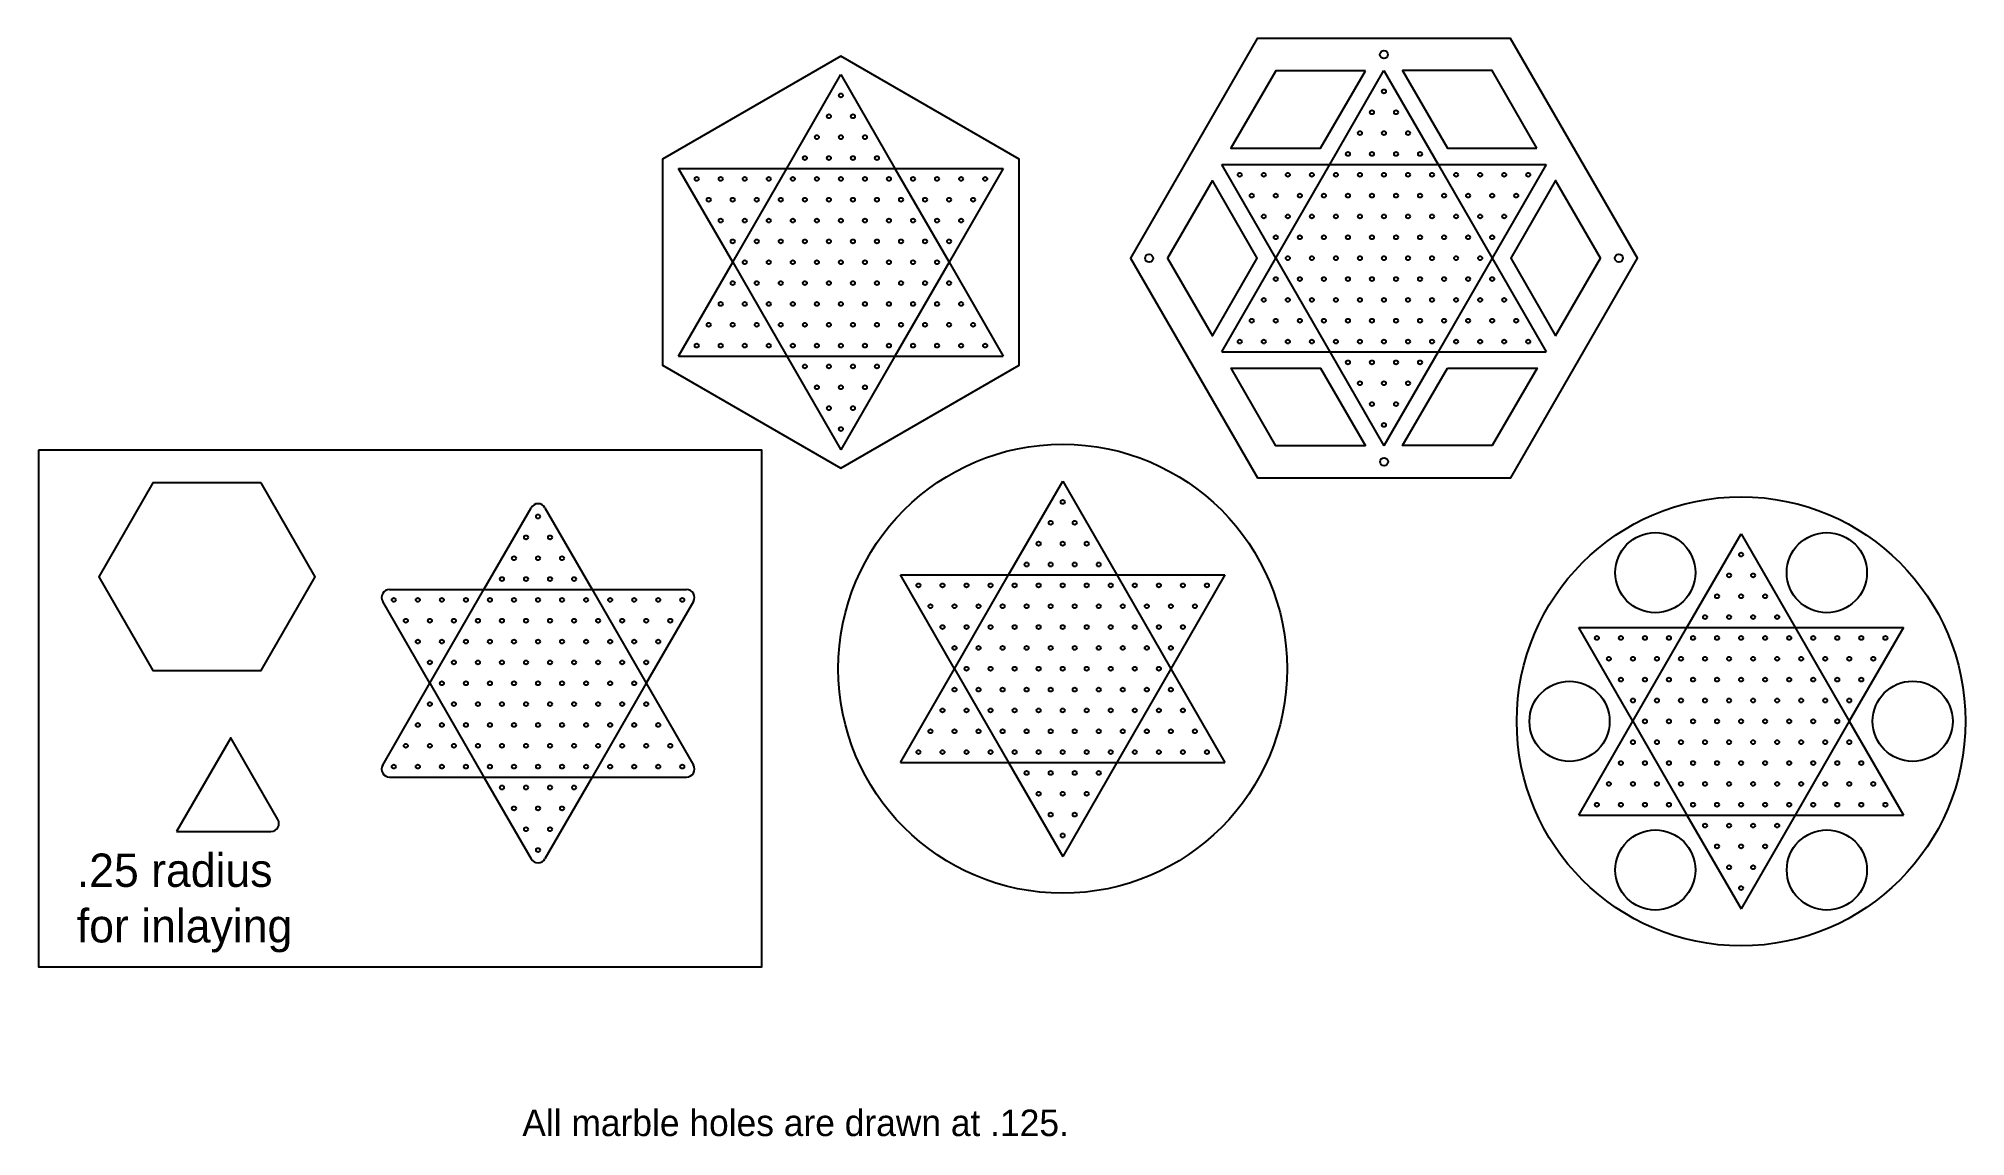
# Model space of a CAD drawing. Header units: inches. Extents: x -37.7 to 22.4, y -22.3 to 11.9.
import ezdxf

# ---------------------------------------------------------------- set-up
doc = ezdxf.new("R2010")
doc.units = ezdxf.units.IN
doc.header["$MEASUREMENT"] = 0
doc.layers.add('DEFAULT', color=7, linetype='Continuous')

msp = doc.modelspace()

# ---------------------------------------------------------------- linework, layer by layer
for p, q in [((2.575, 8.023), (4.262, 10.948)), ((4.262, 10.948), (5.949, 8.023)), ((-14.368, 7.896), (-12.681, 10.821)), ((-12.681, 10.821), (-10.994, 7.896)), ((-16.056, 4.971), (-17.743, 7.896)), ((-17.743, 7.896), (-14.368, 7.896)), ((-16.056, 4.971), (-14.368, 7.896)), ((-14.368, 7.896), (-10.994, 7.896)), ((-10.994, 7.896), (-7.619, 7.896)), ((-10.994, 7.896), (-9.306, 4.971)), ((-7.619, 7.896), (-9.306, 4.971)), ((0.887, 5.098), (-0.8, 8.023)), ((-0.8, 8.023), (2.575, 8.023)), ((0.887, 5.098), (2.575, 8.023)), ((2.575, 8.023), (5.949, 8.023)), ((5.949, 8.023), (9.324, 8.023)), ((5.949, 8.023), (7.637, 5.098)), ((9.324, 8.023), (7.637, 5.098)), ((-17.743, 2.046), (-16.056, 4.971)), ((-16.056, 4.971), (-14.368, 2.046)), ((-9.306, 4.971), (-10.994, 2.046)), ((-9.306, 4.971), (-7.619, 2.046)), ((-0.8, 2.173), (0.887, 5.098)), ((0.887, 5.098), (2.575, 2.173)), ((7.637, 5.098), (5.949, 2.173)), ((7.637, 5.098), (9.324, 2.173)), ((-17.743, 2.046), (-14.368, 2.046)), ((-14.368, 2.046), (-10.994, 2.046)), ((-14.368, 2.046), (-12.681, -0.878)), ((-10.994, 2.046), (-12.681, -0.878)), ((-10.994, 2.046), (-7.619, 2.046)), ((-0.8, 2.173), (2.575, 2.173)), ((2.575, 2.173), (5.949, 2.173)), ((2.575, 2.173), (4.262, -0.752)), ((5.949, 2.173), (4.262, -0.752)), ((5.949, 2.173), (9.324, 2.173)), ((-7.45, -4.779), (-5.762, -1.855)), ((-5.762, -1.855), (-4.075, -4.779)), ((-23.818, -5.232), (-22.347, -2.683)), ((-21.914, -2.683), (-20.443, -5.232)), ((13.715, -6.419), (15.403, -3.494)), ((15.403, -3.494), (17.09, -6.419)), ((-9.137, -7.704), (-10.825, -4.779)), ((-10.825, -4.779), (-7.45, -4.779)), ((-9.137, -7.704), (-7.45, -4.779)), ((-7.45, -4.779), (-4.075, -4.779)), ((-4.075, -4.779), (-0.7, -4.779)), ((-4.075, -4.779), (-2.387, -7.704)), ((-0.7, -4.779), (-2.387, -7.704)), ((-26.76, -5.232), (-23.818, -5.232)), ((-25.505, -8.157), (-23.818, -5.232)), ((-23.818, -5.232), (-20.443, -5.232)), ((-20.443, -5.232), (-17.501, -5.232)), ((-20.443, -5.232), (-18.756, -8.157)), ((-25.505, -8.157), (-26.976, -5.607)), ((-17.284, -5.607), (-18.756, -8.157)), ((12.028, -9.344), (10.34, -6.419)), ((10.34, -6.419), (13.715, -6.419)), ((12.028, -9.344), (13.715, -6.419)), ((13.715, -6.419), (17.09, -6.419)), ((17.09, -6.419), (20.465, -6.419)), ((17.09, -6.419), (18.777, -9.344)), ((20.465, -6.419), (18.777, -9.344)), ((-10.825, -10.629), (-9.137, -7.704)), ((-9.137, -7.704), (-7.45, -10.629)), ((-2.387, -7.704), (-4.075, -10.629)), ((-2.387, -7.704), (-0.7, -10.629)), ((-26.976, -10.707), (-25.505, -8.157)), ((-25.505, -8.157), (-23.818, -11.082)), ((-18.756, -8.157), (-20.443, -11.082)), ((-18.756, -8.157), (-17.284, -10.707)), ((10.34, -12.269), (12.028, -9.344)), ((12.028, -9.344), (13.715, -12.269)), ((18.777, -9.344), (17.09, -12.269)), ((18.777, -9.344), (20.465, -12.269)), ((-10.825, -10.629), (-7.45, -10.629)), ((-7.45, -10.629), (-4.075, -10.629)), ((-7.45, -10.629), (-5.762, -13.554)), ((-4.075, -10.629), (-5.762, -13.554)), ((-4.075, -10.629), (-0.7, -10.629)), ((-26.76, -11.082), (-23.818, -11.082)), ((-23.818, -11.082), (-20.443, -11.082)), ((-23.818, -11.082), (-22.347, -13.631)), ((-20.443, -11.082), (-21.914, -13.631)), ((-20.443, -11.082), (-17.501, -11.082)), ((10.34, -12.269), (13.715, -12.269)), ((13.715, -12.269), (17.09, -12.269)), ((13.715, -12.269), (15.403, -15.193)), ((17.09, -12.269), (15.403, -15.193)), ((17.09, -12.269), (20.465, -12.269))]:
    msp.add_line(p, q)
for points in [[(0.311, -1.75), (8.217, -1.747), (12.168, 5.101), (8.212, 11.946), (0.307, 11.943), (-3.644, 5.095)], [(-12.683, 11.395), (-18.245, 8.181), (-18.243, 1.757), (-12.679, -1.453), (-7.117, 1.761), (-7.119, 8.185)], [(3.683, 10.944), (0.884, 10.943), (-0.512, 8.523), (2.286, 8.523)], [(9.035, 8.523), (7.635, 10.946), (4.841, 10.945), (6.238, 8.523)], [(-1.089, 7.523), (-2.489, 5.096), (-1.089, 2.673), (0.31, 5.098)], [(9.613, 2.673), (11.013, 5.1), (9.613, 7.523), (8.214, 5.098)], [(3.683, -0.749), (0.888, -0.75), (-0.511, 1.673), (2.286, 1.673)], [(6.238, 1.673), (9.036, 1.673), (7.639, -0.748), (4.841, -0.748)], [(-30.772, -1.91), (-34.146, -1.91), (-35.834, -4.835), (-34.146, -7.76), (-30.772, -7.76), (-29.084, -4.835)]]:
    msp.add_lwpolyline(points, close=True)
at = {"color": 5}
msp.add_lwpolyline([(-37.713, -0.886), (-37.713, -17.004), (-15.149, -17.004), (-15.149, -0.886)], close=True, dxfattribs=at)
msp.add_lwpolyline([(-33.405, -12.782), (-30.463, -12.782, 0.577243), (-30.246, -12.407), (-31.717, -9.857)], format="xyb", close=True)
for centre, radius in [((4.261, 11.446), 0.125), ((-3.066, 5.095), 0.125), ((11.59, 5.1), 0.125), ((-5.762, -7.704), 7), ((4.263, -1.25), 0.125), ((15.403, -9.344), 7), ((12.726, -4.708), 1.25), ((18.077, -4.707), 1.25), ((10.051, -9.345), 1.25), ((20.754, -9.342), 1.25), ((12.728, -13.98), 1.25), ((18.079, -13.979), 1.25)]:
    msp.add_circle(centre, radius)
for centre, start, end in [((-22.13, -2.807), 29.98164, 150.01836), ((-26.76, -5.482), 90, 209.98164), ((-17.501, -5.482), 330.01836, 90), ((-26.76, -10.832), 150.01836, 270), ((-17.501, -10.832), 270, 29.98164), ((-22.13, -13.506), 209.98164, 330.01836)]:
    msp.add_arc(centre, 0.25, start, end)
at = {"layer": 'DEFAULT'}
for centre in [(-12.681, 10.171), (4.262, 10.298), (3.887, 9.648), (4.637, 9.648), (-13.056, 9.521), (-12.306, 9.521), (3.512, 8.998), (4.262, 8.998), (5.012, 8.998), (-13.431, 8.871), (-12.681, 8.871), (-11.931, 8.871), (-13.806, 8.221), (-13.056, 8.221), (-12.306, 8.221), (-11.556, 8.221), (3.137, 8.348), (3.887, 8.348), (4.637, 8.348), (5.387, 8.348), (-17.181, 7.571), (-16.431, 7.571), (-15.681, 7.571), (-14.931, 7.571), (-14.181, 7.571), (-13.431, 7.571), (-12.681, 7.571), (-11.931, 7.571), (-11.181, 7.571), (-10.431, 7.571), (-9.681, 7.571), (-8.931, 7.571), (-8.181, 7.571), (-0.238, 7.698), (0.512, 7.698), (1.262, 7.698), (2.012, 7.698), (2.762, 7.698), (3.512, 7.698), (4.262, 7.698), (5.012, 7.698), (5.762, 7.698), (6.512, 7.698), (7.262, 7.698), (8.012, 7.698), (8.762, 7.698), (-16.806, 6.921), (-16.056, 6.921), (-15.306, 6.921), (-14.556, 6.921), (-13.806, 6.921), (-13.056, 6.921), (-12.306, 6.921), (-11.556, 6.921), (-10.806, 6.921), (-10.056, 6.921), (-9.306, 6.921), (-8.556, 6.921), (0.137, 7.048), (0.887, 7.048), (1.637, 7.048), (2.387, 7.048), (3.137, 7.048), (3.887, 7.048), (4.637, 7.048), (5.387, 7.048), (6.137, 7.048), (6.887, 7.048), (7.637, 7.048), (8.387, 7.048), (-16.431, 6.271), (-15.681, 6.271), (-14.931, 6.271), (-14.181, 6.271), (-13.431, 6.271), (-12.681, 6.271), (-11.931, 6.271), (-11.181, 6.271), (-10.431, 6.271), (-9.681, 6.271), (-8.931, 6.271), (0.512, 6.398), (1.262, 6.398), (2.012, 6.398), (2.762, 6.398), (3.512, 6.398), (4.262, 6.398), (5.012, 6.398), (5.762, 6.398), (6.512, 6.398), (7.262, 6.398), (8.012, 6.398), (-16.056, 5.621), (-15.306, 5.621), (-14.556, 5.621), (-13.806, 5.621), (-13.056, 5.621), (-12.306, 5.621), (-11.556, 5.621), (-10.806, 5.621), (-10.056, 5.621), (-9.306, 5.621), (0.887, 5.748), (1.637, 5.748), (2.387, 5.748), (3.137, 5.748), (3.887, 5.748), (4.637, 5.748), (5.387, 5.748), (6.137, 5.748), (6.887, 5.748), (7.637, 5.748), (-15.681, 4.971), (-14.931, 4.971), (-14.181, 4.971), (-13.431, 4.971), (-12.681, 4.971), (-11.931, 4.971), (-11.181, 4.971), (-10.431, 4.971), (-9.681, 4.971), (1.262, 5.098), (2.012, 5.098), (2.762, 5.098), (3.512, 5.098), (4.262, 5.098), (5.012, 5.098), (5.762, 5.098), (6.512, 5.098), (7.262, 5.098), (-16.056, 4.321), (-15.306, 4.321), (-14.556, 4.321), (-13.806, 4.321), (-13.056, 4.321), (-12.306, 4.321), (-11.556, 4.321), (-10.806, 4.321), (-10.056, 4.321), (-9.306, 4.321), (0.887, 4.448), (1.637, 4.448), (2.387, 4.448), (3.137, 4.448), (3.887, 4.448), (4.637, 4.448), (5.387, 4.448), (6.137, 4.448), (6.887, 4.448), (7.637, 4.448), (-16.431, 3.671), (-15.681, 3.671), (-14.931, 3.671), (-14.181, 3.671), (-13.431, 3.671), (-12.681, 3.671), (-11.931, 3.671), (-11.181, 3.671), (-10.431, 3.671), (-9.681, 3.671), (-8.931, 3.671), (0.512, 3.798), (1.262, 3.798), (2.012, 3.798), (2.762, 3.798), (3.512, 3.798), (4.262, 3.798), (5.012, 3.798), (5.762, 3.798), (6.512, 3.798), (7.262, 3.798), (8.012, 3.798), (-16.806, 3.021), (-16.056, 3.021), (-15.306, 3.021), (-14.556, 3.021), (-13.806, 3.021), (-13.056, 3.021), (-12.306, 3.021), (-11.556, 3.021), (-10.806, 3.021), (-10.056, 3.021), (-9.306, 3.021), (-8.556, 3.021), (0.137, 3.148), (0.887, 3.148), (1.637, 3.148), (2.387, 3.148), (3.137, 3.148), (3.887, 3.148), (4.637, 3.148), (5.387, 3.148), (6.137, 3.148), (6.887, 3.148), (7.637, 3.148), (8.387, 3.148), (-17.181, 2.371), (-16.431, 2.371), (-15.681, 2.371), (-14.931, 2.371), (-14.181, 2.371), (-13.431, 2.371), (-12.681, 2.371), (-11.931, 2.371), (-11.181, 2.371), (-10.431, 2.371), (-9.681, 2.371), (-8.931, 2.371), (-8.181, 2.371), (-0.238, 2.498), (0.512, 2.498), (1.262, 2.498), (2.012, 2.498), (2.762, 2.498), (3.512, 2.498), (4.262, 2.498), (5.012, 2.498), (5.762, 2.498), (6.512, 2.498), (7.262, 2.498), (8.012, 2.498), (8.762, 2.498), (3.137, 1.848), (3.887, 1.848), (4.637, 1.848), (5.387, 1.848), (-13.806, 1.721), (-13.056, 1.721), (-12.306, 1.721), (-11.556, 1.721), (3.512, 1.198), (4.262, 1.198), (5.012, 1.198), (-13.431, 1.071), (-12.681, 1.071), (-11.931, 1.071), (3.887, 0.548), (4.637, 0.548), (-13.056, 0.421), (-12.306, 0.421), (-12.681, -0.229), (4.262, -0.102), (-22.13, -2.957), (-5.762, -2.504), (-22.505, -3.607), (-21.755, -3.607), (-6.137, -3.154), (-5.387, -3.154), (-22.88, -4.257), (-22.13, -4.257), (-21.38, -4.257), (-6.512, -3.804), (-5.762, -3.804), (-5.012, -3.804), (15.403, -4.144), (-6.887, -4.454), (-6.137, -4.454), (-5.387, -4.454), (-4.637, -4.454), (15.028, -4.794), (15.778, -4.794), (-23.255, -4.907), (-22.505, -4.907), (-21.755, -4.907), (-21.005, -4.907), (-10.262, -5.104), (-9.512, -5.104), (-8.762, -5.104), (-8.012, -5.104), (-7.262, -5.104), (-6.512, -5.104), (-5.762, -5.104), (-5.012, -5.104), (-4.262, -5.104), (-3.512, -5.104), (-2.762, -5.104), (-2.012, -5.104), (-1.262, -5.104), (14.653, -5.444), (15.403, -5.444), (16.153, -5.444), (-26.63, -5.557), (-25.88, -5.557), (-25.13, -5.557), (-24.38, -5.557), (-23.63, -5.557), (-22.88, -5.557), (-22.13, -5.557), (-21.38, -5.557), (-20.63, -5.557), (-19.88, -5.557), (-19.13, -5.557), (-18.38, -5.557), (-17.63, -5.557), (-9.887, -5.754), (-9.137, -5.754), (-8.387, -5.754), (-7.637, -5.754), (-6.887, -5.754), (-6.137, -5.754), (-5.387, -5.754), (-4.637, -5.754), (-3.887, -5.754), (-3.137, -5.754), (-2.387, -5.754), (-1.637, -5.754), (-26.255, -6.207), (-25.505, -6.207), (-24.755, -6.207), (-24.005, -6.207), (-23.255, -6.207), (-22.505, -6.207), (-21.755, -6.207), (-21.005, -6.207), (-20.255, -6.207), (-19.505, -6.207), (-18.755, -6.207), (-18.005, -6.207), (-9.512, -6.404), (-8.762, -6.404), (-8.012, -6.404), (-7.262, -6.404), (-6.512, -6.404), (-5.762, -6.404), (-5.012, -6.404), (-4.262, -6.404), (-3.512, -6.404), (-2.762, -6.404), (-2.012, -6.404), (14.278, -6.094), (15.028, -6.094), (15.778, -6.094), (16.528, -6.094), (-25.88, -6.857), (-25.13, -6.857), (-24.38, -6.857), (-23.63, -6.857), (-22.88, -6.857), (-22.13, -6.857), (-21.38, -6.857), (-20.63, -6.857), (-19.88, -6.857), (-19.13, -6.857), (-18.38, -6.857), (-9.137, -7.054), (-8.387, -7.054), (-7.637, -7.054), (-6.887, -7.054), (-6.137, -7.054), (-5.387, -7.054), (-4.637, -7.054), (-3.887, -7.054), (-3.137, -7.054), (-2.387, -7.054), (10.903, -6.744), (11.653, -6.744), (12.403, -6.744), (13.153, -6.744), (13.903, -6.744), (14.653, -6.744), (15.403, -6.744), (16.153, -6.744), (16.903, -6.744), (17.653, -6.744), (18.403, -6.744), (19.153, -6.744), (19.903, -6.744), (-25.505, -7.507), (-24.755, -7.507), (-24.005, -7.507), (-23.255, -7.507), (-22.505, -7.507), (-21.755, -7.507), (-21.005, -7.507), (-20.255, -7.507), (-19.505, -7.507), (-18.755, -7.507), (-8.762, -7.704), (-8.012, -7.704), (-7.262, -7.704), (-6.512, -7.704), (-5.762, -7.704), (-5.012, -7.704), (-4.262, -7.704), (-3.512, -7.704), (-2.762, -7.704), (11.278, -7.394), (12.028, -7.394), (12.778, -7.394), (13.528, -7.394), (14.278, -7.394), (15.028, -7.394), (15.778, -7.394), (16.528, -7.394), (17.278, -7.394), (18.028, -7.394), (18.778, -7.394), (19.528, -7.394), (-25.13, -8.157), (-24.38, -8.157), (-23.63, -8.157), (-22.88, -8.157), (-22.13, -8.157), (-21.38, -8.157), (-20.63, -8.157), (-19.88, -8.157), (-19.13, -8.157), (-9.137, -8.354), (-8.387, -8.354), (-7.637, -8.354), (-6.887, -8.354), (-6.137, -8.354), (-5.387, -8.354), (-4.637, -8.354), (-3.887, -8.354), (-3.137, -8.354), (-2.387, -8.354), (11.653, -8.044), (12.403, -8.044), (13.153, -8.044), (13.903, -8.044), (14.653, -8.044), (15.403, -8.044), (16.153, -8.044), (16.903, -8.044), (17.653, -8.044), (18.403, -8.044), (19.153, -8.044), (-25.505, -8.807), (-24.755, -8.807), (-24.005, -8.807), (-23.255, -8.807), (-22.505, -8.807), (-21.755, -8.807), (-21.005, -8.807), (-20.255, -8.807), (-19.505, -8.807), (-18.755, -8.807), (-9.512, -9.004), (-8.762, -9.004), (-8.012, -9.004), (-7.262, -9.004), (-6.512, -9.004), (-5.762, -9.004), (-5.012, -9.004), (-4.262, -9.004), (-3.512, -9.004), (-2.762, -9.004), (-2.012, -9.004), (12.028, -8.694), (12.778, -8.694), (13.528, -8.694), (14.278, -8.694), (15.028, -8.694), (15.778, -8.694), (16.528, -8.694), (17.278, -8.694), (18.028, -8.694), (18.778, -8.694), (-25.88, -9.457), (-25.13, -9.457), (-24.38, -9.457), (-23.63, -9.457), (-22.88, -9.457), (-22.13, -9.457), (-21.38, -9.457), (-20.63, -9.457), (-19.88, -9.457), (-19.13, -9.457), (-18.38, -9.457), (-9.887, -9.654), (-9.137, -9.654), (-8.387, -9.654), (-7.637, -9.654), (-6.887, -9.654), (-6.137, -9.654), (-5.387, -9.654), (-4.637, -9.654), (-3.887, -9.654), (-3.137, -9.654), (-2.387, -9.654), (-1.637, -9.654), (12.403, -9.344), (13.153, -9.344), (13.903, -9.344), (14.653, -9.344), (15.403, -9.344), (16.153, -9.344), (16.903, -9.344), (17.653, -9.344), (18.403, -9.344), (-26.255, -10.107), (-25.505, -10.107), (-24.755, -10.107), (-24.005, -10.107), (-23.255, -10.107), (-22.505, -10.107), (-21.755, -10.107), (-21.005, -10.107), (-20.255, -10.107), (-19.505, -10.107), (-18.755, -10.107), (-18.005, -10.107), (12.028, -9.994), (12.778, -9.994), (13.528, -9.994), (14.278, -9.994), (15.028, -9.994), (15.778, -9.994), (16.528, -9.994), (17.278, -9.994), (18.028, -9.994), (18.778, -9.994), (-26.63, -10.757), (-25.88, -10.757), (-25.13, -10.757), (-24.38, -10.757), (-23.63, -10.757), (-22.88, -10.757), (-22.13, -10.757), (-21.38, -10.757), (-20.63, -10.757), (-19.88, -10.757), (-19.13, -10.757), (-18.38, -10.757), (-17.63, -10.757), (-10.262, -10.304), (-9.512, -10.304), (-8.762, -10.304), (-8.012, -10.304), (-7.262, -10.304), (-6.512, -10.304), (-5.762, -10.304), (-5.012, -10.304), (-4.262, -10.304), (-3.512, -10.304), (-2.762, -10.304), (-2.012, -10.304), (-1.262, -10.304), (11.653, -10.644), (12.403, -10.644), (13.153, -10.644), (13.903, -10.644), (14.653, -10.644), (15.403, -10.644), (16.153, -10.644), (16.903, -10.644), (17.653, -10.644), (18.403, -10.644), (19.153, -10.644), (-23.255, -11.407), (-22.505, -11.407), (-21.755, -11.407), (-21.005, -11.407), (-6.887, -10.954), (-6.137, -10.954), (-5.387, -10.954), (-4.637, -10.954), (11.278, -11.294), (12.028, -11.294), (12.778, -11.294), (13.528, -11.294), (14.278, -11.294), (15.028, -11.294), (15.778, -11.294), (16.528, -11.294), (17.278, -11.294), (18.028, -11.294), (18.778, -11.294), (19.528, -11.294), (-22.88, -12.057), (-22.13, -12.057), (-21.38, -12.057), (-6.512, -11.604), (-5.762, -11.604), (-5.012, -11.604), (10.903, -11.944), (11.653, -11.944), (12.403, -11.944), (13.153, -11.944), (13.903, -11.944), (14.653, -11.944), (15.403, -11.944), (16.153, -11.944), (16.903, -11.944), (17.653, -11.944), (18.403, -11.944), (19.153, -11.944), (19.903, -11.944), (-6.137, -12.254), (-5.387, -12.254), (14.278, -12.594), (15.028, -12.594), (15.778, -12.594), (16.528, -12.594), (-22.505, -12.707), (-21.755, -12.707), (-5.762, -12.904), (14.653, -13.244), (15.403, -13.244), (16.153, -13.244), (-22.13, -13.357), (15.028, -13.894), (15.778, -13.894), (15.403, -14.544)]:
    msp.add_circle(centre, 0.0625, dxfattribs=at)

# ---------------------------------------------------------------- texts
for s, height, p in [('.25 radius', 1.0396, (-36.519, -14.506)), ('for inlaying', 1.03956, (-36.519, -16.239))]:
    msp.add_text(s, height=height, rotation=360).set_placement(p)
msp.add_text('All marble holes are drawn at .125.', height=0.82523).set_placement((-22.621, -22.276))

doc.saveas('drawing.dxf')
